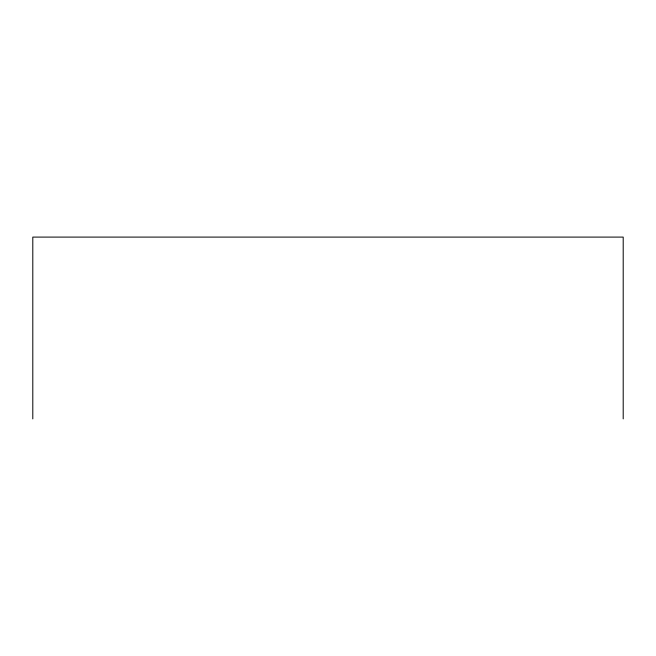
<?xml version="1.0" encoding="UTF-8"?>
<svg xmlns="http://www.w3.org/2000/svg" width="656" height="656" viewBox="0 0 656 656"><rect width="100%" height="100%" fill="white"/><g stroke="black" fill="none" stroke-linecap="round" stroke-linejoin="round"><path stroke-width="0.98" d="M623.2 418.905L623.2 237.095L32.8 237.095L32.8 418.905"/></g></svg>
